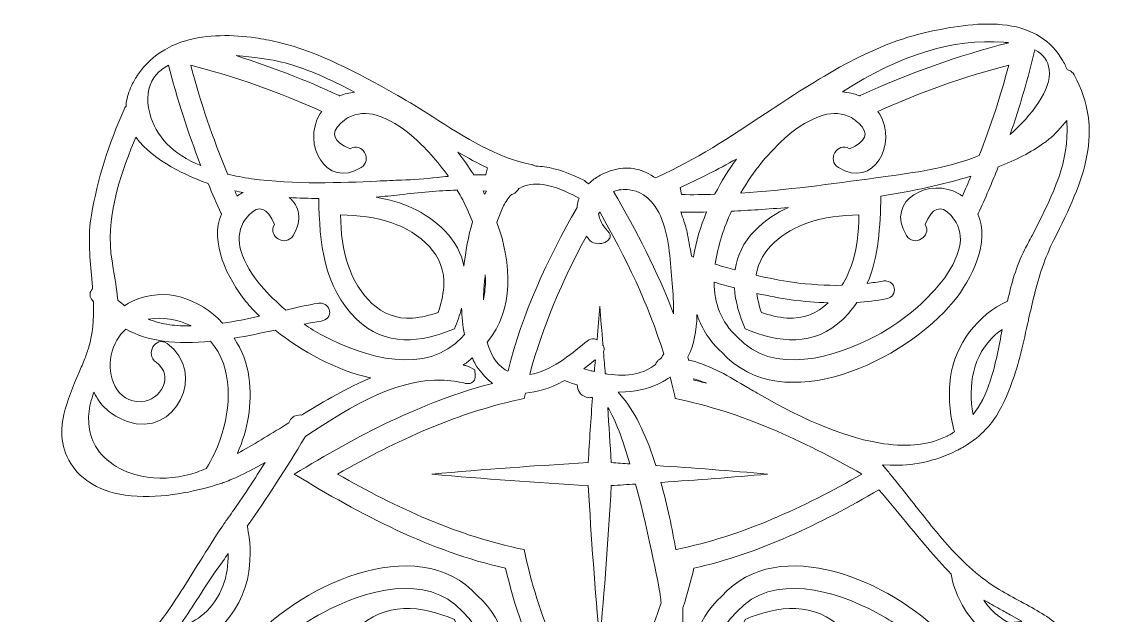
# Model space of a CAD drawing. Header units: inches. Extents: x -812 to 7891, y -3575 to 2748.
# Drawn here: x 4150.3 to 4577.2, y -259.3 to -25.2 of the extents above; entities that cross this region are included whole.
import ezdxf

# ---------------------------------------------------------------- set-up
doc = ezdxf.new("R2010")
doc.units = ezdxf.units.IN
doc.header["$MEASUREMENT"] = 0
doc.layers.add('Layer 1', color=7, linetype='Continuous')

# ---------------------------------------------------------------- blocks, each defined once
blk = doc.blocks.new('block 29')
at = {"layer": 'Layer 1', "lineweight": 0}
for points, knots in [([(4567.69, -277.26), (4567.69, -277.26), (4567.44, -277), (4567.44, -277), (4567.44, -277), (4567.33, -276.64), (4567.33, -276.64), (4566.65, -274.32), (4565.74, -272.34), (4564.72, -270.51), (4563.29, -267.93), (4561.56, -265.74), (4559.54, -263.84), (4555.4, -259.92), (4550.18, -257.05), (4544.22, -253.85), (4541.5, -252.4), (4538.66, -250.85), (4535.75, -249.13), (4531.98, -246.9), (4528.48, -244.23), (4525.14, -241.3), (4521.99, -238.54), (4519.01, -235.54), (4516.14, -232.38), (4511.2, -226.92), (4506.58, -221.05), (4502.05, -215.24), (4499.65, -212.18), (4497.17, -209.06), (4494.68, -206.01), (4493.72, -204.83), (4492.76, -203.62), (4491.79, -202.48), (4491.79, -202.48), (4489.64, -199.93), (4489.64, -199.93), (4489.64, -199.93), (4489.94, -199.94), (4489.94, -199.94), (4489.94, -199.94), (4492.74, -200.08), (4492.74, -200.08), (4492.74, -200.08), (4492.95, -200.09), (4492.95, -200.09), (4501, -200.49), (4510.45, -198.61), (4518.68, -194.49), (4519.12, -194.27), (4519.55, -194.05), (4519.98, -193.82), (4520.1, -193.77), (4520.21, -193.7), (4520.33, -193.64), (4520.57, -193.51), (4520.8, -193.38), (4521.03, -193.24), (4521.43, -193.02), (4521.83, -192.79), (4522.22, -192.55), (4524.08, -191.41), (4525.85, -190.15), (4527.5, -188.76), (4530.29, -186.39), (4532.74, -183.68), (4534.62, -180.59), (4537.64, -175.63), (4539.81, -170.48), (4541.57, -165.16), (4542.41, -162.63), (4543.16, -160.07), (4543.84, -157.46), (4544.95, -153.25), (4545.9, -148.94), (4546.87, -144.54), (4547.02, -143.88), (4547.17, -143.2), (4547.32, -142.53), (4548.02, -139.33), (4548.76, -136.12), (4549.57, -132.9), (4551.42, -125.58), (4553.72, -118.27), (4557.26, -111.29), (4569.45, -87.23), (4577.17, -68.45), (4565.28, -46.17), (4564.83, -45.36), (4564.1, -44.72), (4563.08, -44.35), (4563.08, -44.35), (4562.51, -44.15), (4562.51, -44.15), (4562.51, -44.15), (4561.91, -42.84), (4561.91, -42.84), (4561.58, -42.14), (4561.25, -41.41), (4560.82, -40.66), (4556.15, -32.67), (4548.94, -28.09), (4538.81, -26.66), (4528.87, -25.25), (4517.84, -27.14), (4508.34, -29.15), (4484.91, -34.14), (4463.87, -48.06), (4443.51, -61.5), (4429.83, -70.56), (4415.68, -79.9), (4400.87, -86.52), (4400.87, -86.52), (4400.17, -86.85), (4400.17, -86.85), (4400.17, -86.85), (4399.46, -86.38), (4399.46, -86.38), (4396.96, -84.65), (4394.23, -83.56), (4391.44, -83.16), (4388.85, -82.81), (4386.15, -83.01), (4383.41, -83.79), (4382.03, -84.17), (4380.72, -84.68), (4379.48, -85.28), (4378.02, -85.97), (4376.68, -86.8), (4375.48, -87.75), (4375.22, -87.96), (4374.93, -88.16), (4374.68, -88.38), (4374.68, -88.38), (4373.81, -89.14), (4373.81, -89.14), (4373.81, -89.14), (4372.9, -88.47), (4372.9, -88.47), (4372.9, -88.47), (4372.17, -87.92), (4372.17, -87.92), (4366.35, -84.95), (4361.21, -83.17), (4356.47, -82.5), (4355.33, -82.33), (4354.2, -82.24), (4353.04, -82.19), (4353.04, -82.19), (4352.62, -82.14), (4352.62, -82.14), (4352.62, -82.14), (4352.35, -82.01), (4352.35, -82.01), (4351.94, -81.81), (4351.62, -81.65), (4351.19, -81.57), (4338.17, -79.18), (4325.05, -70.84), (4312.39, -62.79), (4307.54, -59.71), (4302.97, -56.81), (4298.58, -54.34), (4298.58, -54.34), (4297.83, -53.94), (4297.83, -53.94), (4283, -45.67), (4267.62, -37.1), (4251.23, -33.29), (4248.27, -32.59), (4245.32, -32.03), (4242.44, -31.64), (4233.66, -30.39), (4223.53, -30.16), (4214.46, -32.93), (4211.75, -33.75), (4209.15, -34.88), (4206.7, -36.29), (4202.59, -38.66), (4198.91, -41.92), (4195.99, -46.34), (4195.83, -46.58), (4195.68, -46.82), (4195.53, -47.07), (4194.69, -48.4), (4193.92, -49.84), (4193.23, -51.38), (4192.23, -53.65), (4191.63, -55.95), (4191.46, -58.2), (4191.46, -58.2), (4191.44, -58.55), (4191.44, -58.55), (4191.44, -58.55), (4191.35, -58.69), (4191.35, -58.69), (4191.32, -58.75), (4191.28, -58.8), (4191.24, -58.85), (4191.18, -58.97), (4191.1, -59.07), (4191.02, -59.15), (4190.99, -59.18), (4190.97, -59.21), (4190.94, -59.23), (4184.31, -74.21), (4180.27, -87.25), (4177.78, -101.55), (4176.38, -109.59), (4177.09, -117.54), (4177.79, -125.22), (4177.93, -126.76), (4178.22, -130.28), (4178.25, -130.59), (4178.25, -130.6), (4178.25, -130.61), (4178.25, -130.61), (4178.25, -130.61), (4177.88, -131.07), (4177.88, -131.07), (4177.85, -131.1), (4177.84, -131.12), (4177.82, -131.15), (4176.93, -132.3), (4177, -133.62), (4178.29, -135.31), (4178.29, -135.31), (4178.55, -135.66), (4178.55, -135.66), (4178.55, -135.66), (4178.57, -136.11), (4178.57, -136.11), (4178.79, -142.81), (4178.22, -148.35), (4176.76, -153.5), (4176.54, -154.28), (4176.24, -155.02), (4175.98, -155.78), (4175.72, -156.55), (4175.51, -157.33), (4175.2, -158.09), (4174.47, -159.85), (4173.72, -161.64), (4172.97, -163.41), (4170.55, -169.1), (4168.19, -174.66), (4166.97, -180.09), (4165.26, -187.69), (4165.79, -195.04), (4171.58, -202.14), (4173.02, -203.9), (4174.81, -205.36), (4176.76, -206.67), (4180.59, -209.25), (4185.31, -211.04), (4191.07, -211.87), (4203.72, -213.66), (4217.01, -210.77), (4224.66, -208.57), (4226.87, -207.94), (4228.64, -207.36), (4229.75, -206.97), (4230.64, -206.66), (4231.56, -206.31), (4232.5, -205.92), (4235.22, -204.81), (4238.16, -203.4), (4241.41, -201.65), (4241.41, -201.65), (4246.33, -199), (4246.33, -199), (4246.33, -199), (4243.32, -203.68), (4243.32, -203.68), (4240.91, -207.46), (4238.6, -210.94), (4236.35, -214.24), (4234.79, -216.51), (4233.26, -218.71), (4231.74, -220.8), (4231.35, -221.34), (4230.95, -221.93), (4230.55, -222.51), (4230.11, -223.15), (4229.67, -223.8), (4229.22, -224.47), (4226.47, -228.52), (4223.57, -233.15), (4220.53, -238.05), (4215.12, -246.76), (4209.14, -256.37), (4202.5, -265.02), (4200.48, -267.66), (4198.39, -270.22), (4196.25, -272.62), (4193.91, -275.24), (4191.48, -277.69), (4188.98, -279.9), (4188.48, -280.35), (4187.97, -280.79), (4187.46, -281.2), (4185.53, -282.82), (4183.54, -284.29), (4181.51, -285.56), (4179.95, -286.55), (4178.37, -287.43), (4176.76, -288.19), (4175.32, -288.87), (4173.88, -289.48), (4172.4, -289.95), (4167.13, -289.87), (4162.68, -291.54), (4159.16, -294.91), (4158.32, -295.7), (4157.56, -296.59), (4156.84, -297.56), (4156.55, -297.94), (4156.28, -298.33), (4156.02, -298.73), (4152.59, -303.92), (4150.67, -311.27), (4150.54, -319.4), (4150.28, -340.68), (4163.2, -361.16), (4176.76, -374.93), (4179.35, -377.57), (4181.97, -379.99), (4184.53, -382.09), (4195.02, -390.74), (4206.55, -398.44), (4218.67, -405.09), (4241.76, -417.75), (4267.05, -426.49), (4291.75, -429.99), (4297.11, -430.76), (4302.38, -431.23), (4307.59, -431.5), (4310.67, -431.66), (4313.72, -431.74), (4316.75, -431.73), (4320.15, -431.72), (4323.52, -431.62), (4326.84, -431.39), (4329.03, -431.24), (4331.19, -431), (4333.35, -430.76), (4335.16, -430.55), (4336.96, -430.31), (4338.74, -430.03), (4340.51, -429.76), (4342.26, -429.46), (4344, -429.12), (4344.5, -429.02), (4344.99, -428.92), (4345.49, -428.82), (4346.75, -428.56), (4348.01, -428.28), (4349.26, -427.99), (4350.04, -427.81), (4350.81, -427.62), (4351.58, -427.43), (4352.25, -427.26), (4352.93, -427.08), (4353.6, -426.9), (4353.75, -426.87), (4353.9, -426.83), (4354.04, -426.78), (4354.5, -426.66), (4354.96, -426.53), (4355.41, -426.4), (4356.05, -426.22), (4356.69, -426.04), (4357.32, -425.84), (4357.69, -425.74), (4358.06, -425.62), (4358.43, -425.51), (4358.86, -425.37), (4359.31, -425.27), (4359.74, -425.13), (4361.34, -424.61), (4362.81, -423.97), (4364.17, -423.21), (4364.41, -423.07), (4364.64, -422.94), (4364.87, -422.8), (4371.33, -418.89), (4375, -412.37), (4377.32, -405.09), (4379.35, -398.71), (4380.36, -391.75), (4381.27, -385.42), (4381.27, -385.42), (4381.62, -382.9), (4381.62, -382.9), (4382.38, -377.59), (4383.47, -372.14), (4384.93, -366.23), (4384.93, -366.23), (4385.06, -366.23), (4385.06, -366.23), (4385.06, -366.23), (4387.71, -366.22), (4387.71, -366.22), (4389.95, -375.1), (4393.72, -381.95), (4398.34, -387.26), (4406.89, -397.11), (4418.38, -401.61), (4428.64, -403.51), (4429.68, -403.71), (4430.72, -403.88), (4431.74, -404.02), (4446.38, -406.1), (4463.44, -404.24), (4481.09, -398.66), (4485.52, -397.26), (4489.79, -395.52), (4493.88, -393.52), (4494.69, -393.12), (4495.49, -392.72), (4496.28, -392.31), (4497, -391.94), (4497.72, -391.56), (4498.42, -391.17), (4499.1, -390.81), (4499.76, -390.43), (4500.42, -390.04), (4500.83, -389.8), (4501.24, -389.57), (4501.64, -389.32), (4510.95, -383.77), (4519.2, -377), (4526.32, -370.03), (4528.68, -367.71), (4530.93, -365.37), (4533.04, -363.04), (4534.59, -361.33), (4536.09, -359.63), (4537.5, -357.95), (4539.53, -355.53), (4541.42, -353.16), (4543.15, -350.89), (4543.44, -350.52), (4543.74, -350.09), (4544.04, -349.69), (4555.5, -334.24), (4574.28, -301.19), (4568.7, -278.86), (4568.53, -278.31), (4568.24, -277.8), (4567.69, -277.26)], [0, 0, 0, 0, 1, 1, 1, 2, 2, 2, 3, 3, 3, 4, 4, 4, 5, 5, 5, 6, 6, 6, 7, 7, 7, 8, 8, 8, 9, 9, 9, 10, 10, 10, 11, 11, 11, 12, 12, 12, 13, 13, 13, 14, 14, 14, 15, 15, 15, 16, 16, 16, 17, 17, 17, 18, 18, 18, 19, 19, 19, 20, 20, 20, 21, 21, 21, 22, 22, 22, 23, 23, 23, 24, 24, 24, 25, 25, 25, 26, 26, 26, 27, 27, 27, 28, 28, 28, 29, 29, 29, 30, 30, 30, 31, 31, 31, 32, 32, 32, 33, 33, 33, 34, 34, 34, 35, 35, 35, 36, 36, 36, 37, 37, 37, 38, 38, 38, 39, 39, 39, 40, 40, 40, 41, 41, 41, 42, 42, 42, 43, 43, 43, 44, 44, 44, 45, 45, 45, 46, 46, 46, 47, 47, 47, 48, 48, 48, 49, 49, 49, 50, 50, 50, 51, 51, 51, 52, 52, 52, 53, 53, 53, 54, 54, 54, 55, 55, 55, 56, 56, 56, 57, 57, 57, 58, 58, 58, 59, 59, 59, 60, 60, 60, 61, 61, 61, 62, 62, 62, 63, 63, 63, 64, 64, 64, 65, 65, 65, 66, 66, 66, 67, 67, 67, 68, 68, 68, 69, 69, 69, 70, 70, 70, 71, 71, 71, 72, 72, 72, 73, 73, 73, 74, 74, 74, 75, 75, 75, 76, 76, 76, 77, 77, 77, 78, 78, 78, 79, 79, 79, 80, 80, 80, 81, 81, 81, 82, 82, 82, 83, 83, 83, 84, 84, 84, 85, 85, 85, 86, 86, 86, 87, 87, 87, 88, 88, 88, 89, 89, 89, 90, 90, 90, 91, 91, 91, 92, 92, 92, 93, 93, 93, 94, 94, 94, 95, 95, 95, 96, 96, 96, 97, 97, 97, 98, 98, 98, 99, 99, 99, 100, 100, 100, 101, 101, 101, 102, 102, 102, 103, 103, 103, 104, 104, 104, 105, 105, 105, 106, 106, 106, 107, 107, 107, 108, 108, 108, 109, 109, 109, 110, 110, 110, 111, 111, 111, 112, 112, 112, 113, 113, 113, 114, 114, 114, 115, 115, 115, 116, 116, 116, 117, 117, 117, 118, 118, 118, 119, 119, 119, 120, 120, 120, 121, 121, 121, 122, 122, 122, 123, 123, 123, 124, 124, 124, 125, 125, 125, 126, 126, 126, 127, 127, 127, 128, 128, 128, 129, 129, 129, 130, 130, 130, 131, 131, 131, 132, 132, 132, 133, 133, 133, 134, 134, 134, 135, 135, 135, 136, 136, 136, 137, 137, 137, 138, 138, 138, 139, 139, 139, 140, 140, 140, 141, 141, 141, 142, 142, 142, 143, 143, 143, 144, 144, 144, 145, 145, 145, 146, 146, 146, 147, 147, 147, 148, 148, 148, 149, 149, 149, 150, 150, 150, 150]), ([(4537.55, -33.36), (4538.25, -33.43), (4538.87, -33.5), (4539.52, -33.57), (4519.42, -38.68), (4499.85, -45.63), (4480.92, -54.39), (4480.83, -54.44), (4480.76, -54.49), (4480.68, -54.54), (4478.55, -53.56), (4476.26, -53.08), (4473.9, -52.96), (4496.74, -38.19), (4517.12, -31.94), (4537.55, -33.36)], [0, 0, 0, 0, 1, 1, 1, 2, 2, 2, 3, 3, 3, 4, 4, 4, 5, 5, 5, 5]), ([(4555.44, -44.13), (4556.43, -52.04), (4548.27, -62.42), (4540.04, -69.72), (4543.84, -58.77), (4547.08, -47.64), (4549.73, -36.34), (4553.08, -38.16), (4555.02, -40.75), (4555.44, -44.13)], [0, 0, 0, 0, 1, 1, 1, 2, 2, 2, 3, 3, 3, 3]), ([(4202.46, -47.35), (4202.55, -47.22), (4202.63, -47.09), (4202.72, -46.97), (4202.98, -46.63), (4203.25, -46.3), (4203.54, -45.98), (4204.82, -44.55), (4206.42, -43.41), (4208.2, -42.45), (4211.6, -55.8), (4215.82, -68.93), (4220.86, -81.79), (4220.88, -81.86), (4220.91, -81.94), (4220.94, -82.01), (4209.88, -77.43), (4203.1, -70.5), (4200.77, -61.27), (4199.35, -55.67), (4199.92, -51), (4202.46, -47.35)], [0, 0, 0, 0, 1, 1, 1, 2, 2, 2, 3, 3, 3, 4, 4, 4, 5, 5, 5, 6, 6, 6, 7, 7, 7, 7]), ([(4268.62, -60.64), (4268.36, -61.01), (4268.1, -61.38), (4267.85, -61.78), (4260.81, -73.19), (4270.04, -91.36), (4284.14, -82.74), (4288.85, -79.87), (4284.55, -72.44), (4279.81, -75.34), (4273.08, -72.57), (4271.85, -69.2), (4276.1, -65.22), (4277.07, -64.5), (4278.03, -63.77), (4279, -63.05), (4282.52, -61.38), (4286.3, -60.92), (4290.08, -62.14), (4295.26, -63.81), (4299.94, -66.56), (4304.04, -70.15), (4309.47, -74.88), (4314.27, -80.22), (4318.39, -86.09), (4318.42, -86.14), (4318.46, -86.18), (4318.49, -86.23), (4317.03, -86.36), (4315.57, -86.51), (4314.13, -86.66), (4309.48, -87.14), (4304.66, -87.62), (4299.99, -87.72), (4297.23, -87.8), (4293.97, -87.94), (4290.32, -88.12), (4276.59, -88.73), (4257.82, -89.55), (4240.91, -87.16), (4237.58, -86.68), (4234.48, -86.08), (4231.55, -85.39), (4231.52, -85.32), (4231.49, -85.26), (4231.47, -85.19), (4225.65, -71.24), (4220.78, -56.96), (4216.98, -42.38), (4234.65, -46.99), (4251.91, -53.08), (4268.62, -60.64)], [0, 0, 0, 0, 1, 1, 1, 2, 2, 2, 3, 3, 3, 4, 4, 4, 5, 5, 5, 6, 6, 6, 7, 7, 7, 8, 8, 8, 9, 9, 9, 10, 10, 10, 11, 11, 11, 12, 12, 12, 13, 13, 13, 14, 14, 14, 15, 15, 15, 16, 16, 16, 17, 17, 17, 17]), ([(4244.02, -39.58), (4248.96, -40.3), (4253.73, -41.27), (4256.75, -42.24), (4265.32, -44.93), (4273.53, -48.81), (4281.53, -53.05), (4279.53, -53.24), (4277.58, -53.7), (4275.76, -54.54), (4275.67, -54.49), (4275.61, -54.44), (4275.52, -54.39), (4262.25, -48.25), (4248.66, -43.01), (4234.8, -38.65), (4238.43, -38.87), (4241.66, -39.25), (4244.02, -39.58)], [0, 0, 0, 0, 1, 1, 1, 2, 2, 2, 3, 3, 3, 4, 4, 4, 5, 5, 5, 6, 6, 6, 6]), ([(4433.87, -92.69), (4438.72, -84.15), (4445, -76.61), (4452.4, -70.15), (4456.5, -66.56), (4461.18, -63.81), (4466.36, -62.14), (4470.14, -60.92), (4473.92, -61.38), (4477.44, -63.05), (4478.41, -63.77), (4479.37, -64.5), (4480.34, -65.22), (4484.59, -69.2), (4483.35, -72.57), (4476.63, -75.34), (4471.89, -72.44), (4467.58, -79.87), (4472.3, -82.74), (4486.4, -91.36), (4495.63, -73.19), (4488.59, -61.78), (4488.34, -61.38), (4488.08, -61.01), (4487.82, -60.64), (4504.53, -53.08), (4521.79, -46.99), (4539.46, -42.38), (4536.31, -54.46), (4532.42, -66.32), (4527.88, -77.96), (4527.87, -77.99), (4527.86, -78.02), (4527.85, -78.05), (4516.86, -82.52), (4505.06, -84.37), (4491.9, -86.18), (4491.9, -86.18), (4487.08, -86.84), (4487.08, -86.84), (4469.52, -89.25), (4451.53, -91.69), (4433.8, -92.81), (4433.82, -92.77), (4433.85, -92.73), (4433.87, -92.69)], [0, 0, 0, 0, 1, 1, 1, 2, 2, 2, 3, 3, 3, 4, 4, 4, 5, 5, 5, 6, 6, 6, 7, 7, 7, 8, 8, 8, 9, 9, 9, 10, 10, 10, 11, 11, 11, 12, 12, 12, 13, 13, 13, 14, 14, 14, 15, 15, 15, 15]), ([(4556.63, -70.48), (4557.84, -69.4), (4558.94, -68.28), (4559.91, -67.12), (4559.91, -67.12), (4562.37, -64.17), (4562.37, -64.17), (4562.37, -64.17), (4562.37, -64.24), (4562.37, -64.24), (4562.37, -64.24), (4562.45, -68.03), (4562.45, -68.03), (4562.69, -82.5), (4555.56, -96.22), (4548.67, -109.54), (4547.68, -111.41), (4546.72, -113.3), (4545.75, -115.18), (4542.37, -121.86), (4540.48, -128.55), (4539.01, -135.42), (4527.37, -140.57), (4518.22, -152.68), (4516.53, -165.29), (4515.51, -172.94), (4516.21, -180.13), (4518.09, -186.95), (4517.75, -187.17), (4517.41, -187.38), (4517.07, -187.59), (4516.78, -187.76), (4516.49, -187.93), (4516.19, -188.09), (4515.98, -188.21), (4515.76, -188.33), (4515.54, -188.44), (4515.43, -188.49), (4515.33, -188.54), (4515.22, -188.6), (4508.48, -192.01), (4500.15, -193.04), (4490.21, -191.63), (4476.59, -189.7), (4459.94, -183.08), (4440.77, -171.97), (4439.35, -171.16), (4437.94, -170.3), (4436.52, -169.45), (4429.35, -165.19), (4421.97, -160.82), (4414.19, -158.86), (4414.19, -158.86), (4413.29, -158.64), (4413.29, -158.64), (4413.27, -158.57), (4413.25, -158.51), (4413.24, -158.44), (4413.16, -158.14), (4413.09, -157.83), (4413, -157.54), (4412.99, -157.5), (4412.98, -157.46), (4412.97, -157.42), (4412.97, -157.42), (4413.26, -156.85), (4413.26, -156.85), (4415.29, -152.66), (4416.39, -147.33), (4416.56, -140.73), (4416.61, -140.86), (4416.65, -141), (4416.7, -141.13), (4418.57, -146.48), (4421.67, -151.39), (4426.29, -155.55), (4450.32, -182.24), (4498.77, -158.87), (4517.76, -135.51), (4524.83, -126.82), (4532.27, -112.03), (4527.31, -101.16), (4527.35, -101.08), (4527.41, -101.01), (4527.45, -100.92), (4530.26, -94.84), (4532.88, -88.69), (4535.32, -82.49), (4542.27, -79.79), (4548.39, -76.7), (4553.24, -73.18), (4553.79, -72.78), (4554.33, -72.38), (4554.84, -71.98), (4555.24, -71.66), (4555.64, -71.34), (4556.02, -71.01), (4556.23, -70.83), (4556.43, -70.66), (4556.63, -70.48)], [0, 0, 0, 0, 1, 1, 1, 2, 2, 2, 3, 3, 3, 4, 4, 4, 5, 5, 5, 6, 6, 6, 7, 7, 7, 8, 8, 8, 9, 9, 9, 10, 10, 10, 11, 11, 11, 12, 12, 12, 13, 13, 13, 14, 14, 14, 15, 15, 15, 16, 16, 16, 17, 17, 17, 18, 18, 18, 19, 19, 19, 20, 20, 20, 21, 21, 21, 22, 22, 22, 23, 23, 23, 24, 24, 24, 25, 25, 25, 26, 26, 26, 27, 27, 27, 28, 28, 28, 29, 29, 29, 30, 30, 30, 31, 31, 31, 32, 32, 32, 33, 33, 33, 33]), ([(4194.36, -72.98), (4194.36, -72.98), (4195.25, -70.81), (4195.25, -70.81), (4195.25, -70.81), (4195.28, -70.84), (4195.28, -70.84), (4195.28, -70.84), (4196.79, -72.61), (4196.79, -72.61), (4204.59, -81.69), (4218.46, -87.19), (4223.8, -89.07), (4225.46, -93.04), (4227.18, -97), (4228.99, -100.92), (4229.03, -101.01), (4229.09, -101.08), (4229.13, -101.16), (4224.16, -112.03), (4231.61, -126.82), (4238.68, -135.51), (4240.25, -137.44), (4242.02, -139.36), (4243.96, -141.26), (4243.99, -141.29), (4244.02, -141.32), (4244.05, -141.35), (4239.3, -142.42), (4234.43, -143.44), (4229.56, -144.16), (4229.53, -144.12), (4229.49, -144.09), (4229.46, -144.05), (4220.42, -134.45), (4206.94, -129.37), (4194.03, -135.45), (4192.95, -135.96), (4191.93, -136.55), (4190.93, -137.17), (4190.91, -137.19), (4190.89, -137.2), (4190.87, -137.21), (4190.09, -136.57), (4189.26, -135.99), (4188.53, -135.27), (4188.53, -135.27), (4188.14, -134.89), (4188.14, -134.89), (4188.14, -134.89), (4188.09, -134.38), (4188.09, -134.38), (4187.74, -130.48), (4187.08, -126.65), (4186.39, -122.58), (4186.39, -122.58), (4185.91, -119.58), (4185.91, -119.58), (4183.25, -103.29), (4189.05, -86.12), (4194.36, -72.98)], [0, 0, 0, 0, 1, 1, 1, 2, 2, 2, 3, 3, 3, 4, 4, 4, 5, 5, 5, 6, 6, 6, 7, 7, 7, 8, 8, 8, 9, 9, 9, 10, 10, 10, 11, 11, 11, 12, 12, 12, 13, 13, 13, 14, 14, 14, 15, 15, 15, 16, 16, 16, 17, 17, 17, 18, 18, 18, 19, 19, 19, 20, 20, 20, 20]), ([(4333.29, -85.48), (4333.29, -85.48), (4333.25, -85.64), (4333.25, -85.64), (4331.68, -85.57), (4330.1, -85.56), (4328.5, -85.59), (4328.47, -85.54), (4328.43, -85.48), (4328.4, -85.43), (4326.47, -82.34), (4324.39, -79.4), (4322.23, -76.65), (4326.07, -78.9), (4329.98, -81.04), (4333.93, -82.89), (4333.93, -82.89), (4333.29, -85.48), (4333.29, -85.48)], [0, 0, 0, 0, 1, 1, 1, 2, 2, 2, 3, 3, 3, 4, 4, 4, 5, 5, 5, 6, 6, 6, 6]), ([(4410.05, -90.59), (4417.43, -87.22), (4424.7, -83.53), (4432.12, -79.4), (4429.02, -83.65), (4426.14, -88.3), (4423.63, -93.18), (4423.61, -93.22), (4423.59, -93.26), (4423.57, -93.3), (4419.17, -93.43), (4414.79, -93.5), (4410.45, -93.42), (4410.45, -93.42), (4409.88, -90.67), (4409.88, -90.67), (4409.94, -90.64), (4409.99, -90.62), (4410.05, -90.59)], [0, 0, 0, 0, 1, 1, 1, 2, 2, 2, 3, 3, 3, 4, 4, 4, 5, 5, 5, 6, 6, 6, 6]), ([(4337.93, -103.7), (4338.57, -101.89), (4339.25, -100.1), (4340.02, -98.43), (4340.81, -96.75), (4341.72, -95.32), (4342.8, -94.05), (4342.95, -93.87), (4343.1, -93.7), (4343.25, -93.53), (4343.25, -93.53), (4343.35, -93.42), (4343.35, -93.42), (4343.35, -93.42), (4343.67, -93.32), (4343.67, -93.32), (4344.4, -93.03), (4345.05, -92.62), (4345.54, -92.1), (4345.59, -92.05), (4345.64, -92), (4345.69, -91.95), (4345.85, -91.77), (4345.99, -91.58), (4346.11, -91.38), (4346.11, -91.38), (4346.32, -91.04), (4346.32, -91.04), (4346.32, -91.04), (4346.4, -90.99), (4346.4, -90.99), (4346.4, -90.99), (4346.67, -90.84), (4346.67, -90.84), (4349.26, -89.45), (4352.36, -89.01), (4355.87, -89.5), (4360.56, -90.16), (4365.34, -92.37), (4368.99, -94.24), (4368.99, -94.24), (4370.05, -94.78), (4370.05, -94.78), (4370.05, -94.78), (4369.73, -95.94), (4369.73, -95.94), (4369.48, -96.77), (4369.34, -97.61), (4369.25, -98.45), (4357.64, -118.95), (4347.63, -140.27), (4342.05, -162.91), (4342.04, -162.95), (4342.03, -162.98), (4342.02, -163.02), (4341.64, -162.83), (4341.24, -162.68), (4340.88, -162.45), (4337.23, -160.15), (4335.1, -156.12), (4333.88, -151.6), (4333.92, -151.55), (4333.97, -151.49), (4334, -151.44), (4344.3, -138.72), (4343.7, -121.04), (4337.69, -104.36), (4337.77, -104.14), (4337.85, -103.92), (4337.93, -103.7)], [0, 0, 0, 0, 1, 1, 1, 2, 2, 2, 3, 3, 3, 4, 4, 4, 5, 5, 5, 6, 6, 6, 7, 7, 7, 8, 8, 8, 9, 9, 9, 10, 10, 10, 11, 11, 11, 12, 12, 12, 13, 13, 13, 14, 14, 14, 15, 15, 15, 16, 16, 16, 17, 17, 17, 18, 18, 18, 19, 19, 19, 20, 20, 20, 21, 21, 21, 22, 22, 22, 23, 23, 23, 23]), ([(4499.1, -109.55), (4501.98, -114.26), (4509.4, -109.95), (4506.51, -105.22), (4509.27, -98.49), (4512.64, -97.25), (4516.62, -101.51), (4517.34, -102.47), (4518.07, -103.44), (4518.79, -104.4), (4520.47, -107.92), (4520.92, -111.7), (4519.7, -115.48), (4518.03, -120.66), (4515.28, -125.34), (4511.69, -129.44), (4504.8, -137.33), (4496.72, -144.02), (4487.46, -148.98), (4471.06, -157.76), (4446.26, -165.03), (4432.39, -149.45), (4425.93, -143.71), (4423.44, -136.08), (4423.31, -127.95), (4426.06, -128.77), (4428.71, -129.52), (4431.29, -130.2), (4431.69, -135.59), (4433.27, -141.06), (4435.51, -146.33), (4448.61, -151.89), (4462.9, -153.53), (4474.14, -142.51), (4476.27, -140.43), (4478.06, -138.21), (4479.61, -135.91), (4483.5, -135.64), (4487.33, -135.23), (4491.03, -134.53), (4492.01, -134.33), (4492.79, -133.96), (4493.36, -133.43), (4494.07, -132.79), (4494.44, -131.92), (4494.42, -130.91), (4494.39, -129.45), (4493.44, -127.75), (4491.42, -127.49), (4490.96, -127.42), (4490.42, -127.46), (4489.87, -127.53), (4487.85, -127.92), (4485.78, -128.17), (4483.7, -128.43), (4483.71, -128.41), (4483.72, -128.39), (4483.72, -128.37), (4488.19, -117.86), (4488.84, -105.95), (4489.03, -94.07), (4501.34, -92.08), (4513.59, -89.5), (4524.55, -86.18), (4523.44, -88.8), (4522.37, -91.43), (4521.2, -94.02), (4520.83, -93.76), (4520.46, -93.5), (4520.06, -93.26), (4508.65, -86.21), (4490.49, -95.45), (4499.1, -109.55)], [0, 0, 0, 0, 1, 1, 1, 2, 2, 2, 3, 3, 3, 4, 4, 4, 5, 5, 5, 6, 6, 6, 7, 7, 7, 8, 8, 8, 9, 9, 9, 10, 10, 10, 11, 11, 11, 12, 12, 12, 13, 13, 13, 14, 14, 14, 15, 15, 15, 16, 16, 16, 17, 17, 17, 18, 18, 18, 19, 19, 19, 20, 20, 20, 21, 21, 21, 22, 22, 22, 23, 23, 23, 24, 24, 24, 24]), ([(4237.64, -92.61), (4237.22, -92.82), (4236.79, -93), (4236.38, -93.26), (4235.98, -93.5), (4235.61, -93.76), (4235.24, -94.02), (4234.93, -93.34), (4234.66, -92.64), (4234.35, -91.95), (4235.43, -92.18), (4236.52, -92.41), (4237.64, -92.61)], [0, 0, 0, 0, 1, 1, 1, 2, 2, 2, 3, 3, 3, 4, 4, 4, 4]), ([(4290.09, -94.43), (4293.13, -94.15), (4296.24, -93.82), (4299.45, -93.48), (4306.97, -92.65), (4314.64, -91.83), (4321.96, -91.68), (4322.49, -92.59), (4323.08, -93.45), (4323.58, -94.38), (4325.18, -97.37), (4326.72, -100.65), (4328.1, -104.08), (4326.33, -109.75), (4325.3, -115.87), (4324.67, -121.68), (4323.67, -116.74), (4321.32, -111.99), (4317.11, -107.7), (4309.4, -99.84), (4300.07, -96.18), (4290.09, -94.43)], [0, 0, 0, 0, 1, 1, 1, 2, 2, 2, 3, 3, 3, 4, 4, 4, 5, 5, 5, 6, 6, 6, 7, 7, 7, 7]), ([(4332.87, -93.3), (4332.64, -92.86), (4332.43, -92.42), (4332.2, -91.99), (4332.2, -91.99), (4333.57, -92.12), (4333.57, -92.12), (4333.57, -92.12), (4332.87, -93.3), (4332.87, -93.3)], [0, 0, 0, 0, 1, 1, 1, 2, 2, 2, 3, 3, 3, 3]), ([(4390.01, -91.53), (4392.84, -91.92), (4398.03, -93.62), (4401.49, -100.43), (4405.2, -107.75), (4405.92, -117.12), (4406.54, -125.36), (4406.54, -125.36), (4406.79, -128.53), (4406.79, -128.53), (4407.1, -132.25), (4407.42, -136.34), (4407.34, -140.43), (4401.02, -123.77), (4392.73, -107.77), (4383.64, -92.24), (4385.56, -91.5), (4387.76, -91.2), (4390.01, -91.53)], [0, 0, 0, 0, 1, 1, 1, 2, 2, 2, 3, 3, 3, 4, 4, 4, 5, 5, 5, 6, 6, 6, 6]), ([(4324.05, -149.45), (4310.18, -165.03), (4285.38, -157.76), (4268.98, -148.98), (4266.43, -147.62), (4264, -146.1), (4261.63, -144.49), (4263.9, -144.04), (4266.15, -143.61), (4268.33, -143.26), (4269.49, -143.07), (4270.39, -142.61), (4270.96, -141.95), (4271, -141.91), (4271.04, -141.87), (4271.07, -141.83), (4271.5, -141.3), (4271.73, -140.63), (4271.73, -139.87), (4271.7, -138.31), (4270.63, -136.58), (4268.57, -136.28), (4268.12, -136.22), (4267.63, -136.22), (4267.1, -136.3), (4263.15, -136.93), (4258.87, -137.9), (4254.43, -138.94), (4254.39, -138.91), (4254.35, -138.87), (4254.31, -138.84), (4250.91, -135.95), (4247.7, -132.83), (4244.74, -129.44), (4241.16, -125.34), (4238.41, -120.66), (4236.73, -115.48), (4235.51, -111.7), (4235.97, -107.92), (4237.65, -104.4), (4238.37, -103.44), (4239.1, -102.47), (4239.82, -101.51), (4243.8, -97.25), (4247.17, -98.49), (4249.93, -105.22), (4247.04, -109.95), (4254.46, -114.26), (4257.34, -109.55), (4261.2, -103.23), (4259.67, -97.91), (4255.79, -94.57), (4259.67, -94.78), (4263.56, -94.93), (4267.43, -95), (4267.73, -112.33), (4269.2, -129.68), (4282.3, -142.51), (4293.54, -153.53), (4307.83, -151.89), (4320.93, -146.33), (4322.06, -143.66), (4323.02, -140.94), (4323.75, -138.2), (4323.83, -141.46), (4324.15, -145.02), (4324.88, -148.6), (4324.6, -148.88), (4324.36, -149.18), (4324.05, -149.45)], [0, 0, 0, 0, 1, 1, 1, 2, 2, 2, 3, 3, 3, 4, 4, 4, 5, 5, 5, 6, 6, 6, 7, 7, 7, 8, 8, 8, 9, 9, 9, 10, 10, 10, 11, 11, 11, 12, 12, 12, 13, 13, 13, 14, 14, 14, 15, 15, 15, 16, 16, 16, 17, 17, 17, 18, 18, 18, 19, 19, 19, 20, 20, 20, 21, 21, 21, 22, 22, 22, 23, 23, 23, 23]), ([(4296.23, -104.51), (4307.12, -108.39), (4317.73, -116.99), (4316.68, -129.83), (4316.39, -133.32), (4315.61, -136.67), (4314.49, -139.89), (4311.26, -141.01), (4307.92, -141.8), (4304.43, -142.08), (4291.59, -143.14), (4282.98, -132.52), (4279.1, -121.64), (4276.82, -115.24), (4276.17, -108.34), (4276.01, -101.41), (4282.93, -101.58), (4289.83, -102.23), (4296.23, -104.51)], [0, 0, 0, 0, 1, 1, 1, 2, 2, 2, 3, 3, 3, 4, 4, 4, 5, 5, 5, 6, 6, 6, 6]), ([(4377.91, -100.82), (4378.01, -100.64), (4378.11, -100.45), (4378.22, -100.26), (4388.42, -118.17), (4397.43, -136.66), (4403.44, -156.18), (4403.1, -156.75), (4402.8, -157.35), (4402.39, -157.89), (4402.39, -157.89), (4402.25, -158.08), (4402.25, -158.08), (4402.25, -158.08), (4402.18, -158.17), (4402.18, -158.17), (4402.18, -158.17), (4401.85, -158.34), (4401.85, -158.34), (4401.65, -158.44), (4401.46, -158.55), (4401.3, -158.69), (4400.96, -158.97), (4400.7, -159.33), (4400.52, -159.79), (4400.52, -159.79), (4400.39, -160.12), (4400.39, -160.12), (4400.39, -160.12), (4400.29, -160.21), (4400.29, -160.21), (4400.29, -160.21), (4400.14, -160.35), (4400.14, -160.35), (4395.93, -164.03), (4389.41, -165.35), (4381.24, -164.2), (4380.97, -164.16), (4380.68, -164.1), (4380.4, -164.05), (4380.4, -164), (4380.39, -163.95), (4380.39, -163.9), (4380.18, -161.13), (4379.93, -158.37), (4379.71, -155.6), (4379.71, -155.55), (4379.7, -155.5), (4379.7, -155.45), (4379.97, -154.84), (4380.04, -154.19), (4379.86, -153.51), (4379.78, -153.23), (4379.62, -152.98), (4379.47, -152.72), (4379.46, -152.55), (4379.44, -152.38), (4379.43, -152.21), (4379.03, -147.29), (4378.66, -142.37), (4378.22, -137.46), (4377.83, -141.78), (4377.51, -146.11), (4377.15, -150.44), (4377.14, -150.52), (4377.14, -150.59), (4377.13, -150.67), (4376.79, -150.53), (4376.43, -150.4), (4376.07, -150.35), (4375.04, -150.2), (4374.08, -150.46), (4373.28, -151.16), (4373.28, -151.16), (4372.37, -151.88), (4372.37, -151.88), (4366.74, -156.54), (4358.68, -163.18), (4350.64, -164.36), (4350.65, -164.32), (4350.66, -164.29), (4350.67, -164.25), (4355.62, -145.23), (4363.59, -127.23), (4372.94, -109.82), (4373.37, -110.38), (4373.84, -110.93), (4374.35, -111.46), (4375.2, -112.32), (4376.23, -112.64), (4376.95, -112.73), (4378.74, -113), (4380.74, -112.32), (4381.73, -111.2), (4381.89, -111.01), (4382.03, -110.82), (4382.13, -110.61), (4382.58, -109.72), (4382.32, -108.76), (4381.32, -107.72), (4379.24, -105.56), (4378.07, -103.26), (4377.79, -101.03), (4377.83, -100.96), (4377.87, -100.89), (4377.91, -100.82)], [0, 0, 0, 0, 1, 1, 1, 2, 2, 2, 3, 3, 3, 4, 4, 4, 5, 5, 5, 6, 6, 6, 7, 7, 7, 8, 8, 8, 9, 9, 9, 10, 10, 10, 11, 11, 11, 12, 12, 12, 13, 13, 13, 14, 14, 14, 15, 15, 15, 16, 16, 16, 17, 17, 17, 18, 18, 18, 19, 19, 19, 20, 20, 20, 21, 21, 21, 22, 22, 22, 23, 23, 23, 24, 24, 24, 25, 25, 25, 26, 26, 26, 27, 27, 27, 28, 28, 28, 29, 29, 29, 30, 30, 30, 31, 31, 31, 32, 32, 32, 33, 33, 33, 34, 34, 34, 35, 35, 35, 35]), ([(4410.4, -100.29), (4410.4, -100.29), (4412.27, -100.33), (4412.27, -100.33), (4414.18, -100.37), (4416.94, -100.36), (4420.34, -100.28), (4417.94, -106.07), (4416.13, -112.03), (4415.18, -117.92), (4415.17, -117.98), (4415.16, -118.05), (4415.15, -118.11), (4415.15, -118.11), (4414.47, -117.87), (4414.47, -117.87), (4414.47, -117.87), (4414.3, -117.02), (4414.3, -117.02), (4413.74, -113.86), (4413.15, -110.89), (4412.66, -108.34), (4412.26, -106.4), (4411.65, -104.37), (4410.9, -102.28), (4410.9, -102.28), (4410.18, -100.28), (4410.18, -100.28), (4410.18, -100.28), (4410.4, -100.29), (4410.4, -100.29)], [0, 0, 0, 0, 1, 1, 1, 2, 2, 2, 3, 3, 3, 4, 4, 4, 5, 5, 5, 6, 6, 6, 7, 7, 7, 8, 8, 8, 9, 9, 9, 10, 10, 10, 10]), ([(4439.33, -107.7), (4434.77, -112.36), (4432.4, -117.54), (4431.56, -122.94), (4431.55, -123), (4431.54, -123.06), (4431.53, -123.12), (4429.04, -122.44), (4426.44, -121.67), (4423.76, -120.85), (4423.77, -120.79), (4423.78, -120.73), (4423.79, -120.67), (4424.78, -113.54), (4427.19, -106.36), (4430.12, -99.95), (4436.64, -99.66), (4444.32, -99.18), (4452.67, -98.47), (4447.87, -100.62), (4443.38, -103.57), (4439.33, -107.7)], [0, 0, 0, 0, 1, 1, 1, 2, 2, 2, 3, 3, 3, 4, 4, 4, 5, 5, 5, 6, 6, 6, 7, 7, 7, 7]), ([(4477.34, -121.64), (4476.44, -124.17), (4475.26, -126.69), (4473.85, -129.05), (4473.83, -129.09), (4473.8, -129.13), (4473.78, -129.17), (4467.54, -129.3), (4461.04, -128.91), (4454.16, -127.94), (4449.56, -127.28), (4444.86, -126.38), (4439.89, -125.23), (4439.9, -125.17), (4439.91, -125.12), (4439.92, -125.06), (4441.46, -114.84), (4450.73, -107.88), (4460.21, -104.51), (4466.61, -102.23), (4473.5, -101.58), (4480.43, -101.41), (4480.27, -108.34), (4479.62, -115.24), (4477.34, -121.64)], [0, 0, 0, 0, 1, 1, 1, 2, 2, 2, 3, 3, 3, 4, 4, 4, 5, 5, 5, 6, 6, 6, 7, 7, 7, 8, 8, 8, 8]), ([(4332.51, -134.12), (4332.47, -134.37), (4332.42, -134.61), (4332.37, -134.86), (4332.41, -133.43), (4332.46, -132.13), (4332.52, -131.05), (4332.61, -129.02), (4332.85, -127.01), (4333.07, -125), (4333.08, -125.1), (4333.08, -125.19), (4333.08, -125.29), (4333.23, -128.31), (4333.06, -131.27), (4332.51, -134.12)], [0, 0, 0, 0, 1, 1, 1, 2, 2, 2, 3, 3, 3, 4, 4, 4, 5, 5, 5, 5]), ([(4468.28, -136.09), (4464, -140.11), (4458.56, -142.62), (4452.01, -142.08), (4448.52, -141.8), (4445.18, -141.01), (4441.95, -139.89), (4441.11, -137.46), (4440.54, -134.95), (4440.15, -132.37), (4444.85, -133.42), (4449.34, -134.25), (4453.69, -134.87), (4458.76, -135.59), (4463.58, -135.94), (4468.28, -136.09)], [0, 0, 0, 0, 1, 1, 1, 2, 2, 2, 3, 3, 3, 4, 4, 4, 5, 5, 5, 5]), ([(4200.37, -142.5), (4205.79, -141.55), (4211.78, -142.54), (4216.86, -145.09), (4216.93, -145.12), (4217, -145.15), (4217.07, -145.19), (4214.2, -145.22), (4211.38, -145.11), (4208.65, -144.72), (4205.6, -144.28), (4202.84, -143.49), (4200.22, -142.52), (4200.27, -142.51), (4200.32, -142.5), (4200.37, -142.5)], [0, 0, 0, 0, 1, 1, 1, 2, 2, 2, 3, 3, 3, 4, 4, 4, 5, 5, 5, 5]), ([(4223.08, -201.42), (4221.86, -201.92), (4220.64, -202.4), (4219.43, -202.82), (4213.11, -205.04), (4206.33, -205.71), (4199.87, -204.8), (4190.65, -203.47), (4183.18, -199.03), (4179.44, -192.59), (4177.85, -189.89), (4176.99, -186.88), (4176.76, -183.67), (4176.67, -182.43), (4176.64, -181.17), (4176.76, -179.87), (4176.99, -177.14), (4177.68, -174.29), (4178.8, -171.35), (4178.81, -171.37), (4178.82, -171.39), (4178.83, -171.41), (4181.09, -176.28), (4185.3, -180.42), (4191.93, -182.82), (4210.98, -189.69), (4223.62, -163.27), (4207.61, -152.13), (4203.06, -148.96), (4198.78, -156.4), (4203.28, -159.54), (4210.72, -164.72), (4205.22, -174.64), (4197.51, -175.07), (4187.51, -175.62), (4183.98, -164.66), (4185.59, -156.74), (4186.51, -152.23), (4188.61, -148.87), (4191.4, -146.51), (4195.74, -148.84), (4200.55, -150.41), (4206.09, -151.2), (4212.09, -152.05), (4218.37, -151.91), (4224.76, -151.27), (4233.88, -161.82), (4232.86, -177.32), (4228.57, -189.92), (4227.21, -193.91), (4225.33, -197.69), (4223.14, -201.32), (4223.12, -201.35), (4223.1, -201.39), (4223.08, -201.42)], [0, 0, 0, 0, 1, 1, 1, 2, 2, 2, 3, 3, 3, 4, 4, 4, 5, 5, 5, 6, 6, 6, 7, 7, 7, 8, 8, 8, 9, 9, 9, 10, 10, 10, 11, 11, 11, 12, 12, 12, 13, 13, 13, 14, 14, 14, 15, 15, 15, 16, 16, 16, 17, 17, 17, 18, 18, 18, 18]), ([(4256.33, -182.14), (4256.33, -182.14), (4255.64, -183.34), (4255.64, -183.34), (4255.64, -183.34), (4255.58, -183.44), (4255.58, -183.44), (4255.58, -183.44), (4254.32, -184.2), (4254.32, -184.2), (4247.82, -188.23), (4241.52, -192.12), (4235.35, -195.49), (4235.36, -195.46), (4235.37, -195.44), (4235.38, -195.41), (4239.38, -186.15), (4241.37, -176.18), (4239.9, -165.29), (4239.19, -159.94), (4237.11, -154.7), (4234.09, -150.02), (4239.48, -149.12), (4244.89, -147.99), (4250.25, -146.84), (4260.71, -155.29), (4274.19, -162.51), (4287.68, -165.69), (4287.73, -165.71), (4287.79, -165.72), (4287.84, -165.73), (4278.73, -169.57), (4269.76, -174.77), (4261.03, -180.1), (4261.03, -180.1), (4260.66, -180.32), (4260.66, -180.32), (4260.66, -180.32), (4260.24, -180.29), (4260.24, -180.29), (4259.38, -180.27), (4257.95, -180.42), (4256.93, -181.38), (4256.89, -181.42), (4256.85, -181.46), (4256.81, -181.5), (4256.63, -181.68), (4256.47, -181.9), (4256.33, -182.14)], [0, 0, 0, 0, 1, 1, 1, 2, 2, 2, 3, 3, 3, 4, 4, 4, 5, 5, 5, 6, 6, 6, 7, 7, 7, 8, 8, 8, 9, 9, 9, 10, 10, 10, 11, 11, 11, 12, 12, 12, 13, 13, 13, 14, 14, 14, 15, 15, 15, 16, 16, 16, 16]), ([(4534.29, -148.59), (4535.09, -147.88), (4535.96, -147.25), (4536.86, -146.65), (4535.66, -153.29), (4534.4, -160.11), (4532.18, -166.96), (4530.48, -172.17), (4528.21, -176.56), (4525.4, -180.16), (4523.5, -168.76), (4525.08, -156.68), (4534.29, -148.59)], [0, 0, 0, 0, 1, 1, 1, 2, 2, 2, 3, 3, 3, 4, 4, 4, 4]), ([(4188.46, -290.56), (4188.46, -290.56), (4191.33, -288.27), (4191.33, -288.27), (4192.06, -287.68), (4192.79, -287.08), (4193.5, -286.44), (4193.83, -286.15), (4194.16, -285.85), (4194.49, -285.56), (4195.21, -284.9), (4195.92, -284.23), (4196.62, -283.53), (4199.45, -280.72), (4202.14, -277.61), (4204.7, -274.36), (4204.7, -274.36), (4204.76, -274.36), (4204.76, -274.36), (4221.93, -274.92), (4237.63, -258.9), (4239.9, -241.96), (4240.74, -235.75), (4240.4, -229.86), (4239.27, -224.21), (4239.27, -224.2), (4239.26, -224.18), (4239.26, -224.17), (4246.82, -213.21), (4254.64, -201.4), (4261.92, -189.14), (4261.92, -189.14), (4262.08, -188.84), (4262.08, -188.84), (4262.08, -188.84), (4262.15, -188.79), (4262.15, -188.79), (4262.15, -188.79), (4262.37, -188.65), (4262.37, -188.65), (4280, -177.11), (4299.95, -164.01), (4320.84, -167.01), (4322.23, -167.2), (4323.59, -167.45), (4324.99, -167.79), (4325.19, -167.84), (4325.4, -167.88), (4325.6, -167.91), (4326.69, -168.05), (4327.61, -167.85), (4328.23, -167.28), (4328.23, -167.28), (4328.44, -167.07), (4328.44, -167.07), (4328.45, -167.05), (4328.46, -167.04), (4328.47, -167.03), (4328.95, -166.44), (4329.2, -165.63), (4329.13, -164.74), (4329.13, -164.74), (4329.01, -162.56), (4329.01, -162.56), (4329.01, -162.56), (4326.48, -161.23), (4326.48, -161.23), (4326.18, -161.07), (4325.95, -160.93), (4325.67, -160.87), (4325.26, -160.77), (4324.85, -160.72), (4324.43, -160.63), (4324.51, -160.58), (4324.58, -160.52), (4324.66, -160.46), (4325.79, -159.65), (4326.89, -158.77), (4327.94, -157.79), (4328.2, -158.33), (4328.42, -158.87), (4328.71, -159.39), (4328.71, -159.39), (4329.69, -161.34), (4329.69, -161.34), (4329.69, -161.34), (4331.68, -163.73), (4331.68, -163.73), (4333.12, -165.44), (4334.5, -166.77), (4335.95, -167.85), (4308.22, -174.97), (4282.44, -188.62), (4257.76, -203.62), (4283.97, -219.56), (4311.4, -234.07), (4341.11, -240.73), (4347.77, -270.44), (4362.28, -297.87), (4378.22, -324.09), (4386.21, -310.94), (4393.84, -297.49), (4400.3, -283.59), (4397.63, -297.03), (4393.14, -310.44), (4388.96, -322.93), (4387.94, -325.98), (4386.93, -328.95), (4386, -331.81), (4384.16, -337.43), (4382.48, -343.24), (4380.87, -349.15), (4379.99, -349.62), (4379.09, -350.07), (4378.22, -350.58), (4366.71, -343.95), (4354.07, -340.04), (4339.88, -341.94), (4338.1, -342.18), (4336.33, -342.62), (4334.58, -343.14), (4334.51, -343.16), (4334.45, -343.18), (4334.38, -343.2), (4330.79, -339.82), (4327.74, -337.19), (4325.75, -335.59), (4324.22, -334.37), (4322.59, -333.28), (4320.99, -332.16), (4321.05, -332.09), (4321.1, -332.02), (4321.16, -331.95), (4339.68, -309.23), (4352.54, -271.87), (4330.15, -251.69), (4306.12, -225.01), (4257.67, -248.38), (4238.68, -271.74), (4233.39, -278.23), (4227.91, -288.13), (4227.55, -297.25), (4227.54, -297.31), (4227.54, -297.37), (4227.54, -297.43), (4219.25, -295.1), (4210.89, -293.02), (4202.58, -291.83), (4199, -291.32), (4195.48, -290.98), (4192.15, -290.84), (4192.15, -290.84), (4188.32, -290.67), (4188.32, -290.67), (4188.32, -290.67), (4188.46, -290.56), (4188.46, -290.56)], [0, 0, 0, 0, 1, 1, 1, 2, 2, 2, 3, 3, 3, 4, 4, 4, 5, 5, 5, 6, 6, 6, 7, 7, 7, 8, 8, 8, 9, 9, 9, 10, 10, 10, 11, 11, 11, 12, 12, 12, 13, 13, 13, 14, 14, 14, 15, 15, 15, 16, 16, 16, 17, 17, 17, 18, 18, 18, 19, 19, 19, 20, 20, 20, 21, 21, 21, 22, 22, 22, 23, 23, 23, 24, 24, 24, 25, 25, 25, 26, 26, 26, 27, 27, 27, 28, 28, 28, 29, 29, 29, 30, 30, 30, 31, 31, 31, 32, 32, 32, 33, 33, 33, 34, 34, 34, 35, 35, 35, 36, 36, 36, 37, 37, 37, 38, 38, 38, 39, 39, 39, 40, 40, 40, 41, 41, 41, 42, 42, 42, 43, 43, 43, 44, 44, 44, 45, 45, 45, 46, 46, 46, 47, 47, 47, 48, 48, 48, 49, 49, 49, 50, 50, 50, 51, 51, 51, 52, 52, 52, 52]), ([(4372.08, -161.93), (4372.08, -161.93), (4374.29, -160.28), (4374.29, -160.28), (4374.68, -159.99), (4375.04, -159.7), (4375.4, -159.41), (4375.58, -159.26), (4375.76, -159.12), (4375.94, -158.98), (4376.12, -158.83), (4376.3, -158.69), (4376.49, -158.54), (4376.49, -158.54), (4376.49, -158.55), (4376.49, -158.55), (4376.37, -160.03), (4376.24, -161.52), (4376.12, -163.01), (4376.12, -163.06), (4376.11, -163.12), (4376.11, -163.17), (4375.65, -163.05), (4375.21, -162.97), (4374.75, -162.84), (4374.75, -162.84), (4371.91, -162.06), (4371.91, -162.06), (4371.91, -162.06), (4372.08, -161.93), (4372.08, -161.93)], [0, 0, 0, 0, 1, 1, 1, 2, 2, 2, 3, 3, 3, 4, 4, 4, 5, 5, 5, 6, 6, 6, 7, 7, 7, 8, 8, 8, 9, 9, 9, 10, 10, 10, 10]), ([(4385.75, -171.27), (4385.75, -171.27), (4388.39, -171.14), (4388.39, -171.14), (4393.86, -170.87), (4398.66, -169.61), (4402.73, -167.38), (4403.03, -167.22), (4403.33, -167.05), (4403.63, -166.88), (4403.85, -166.75), (4404.06, -166.62), (4404.28, -166.48), (4404.56, -166.31), (4404.84, -166.13), (4405.12, -165.94), (4405.42, -165.73), (4405.72, -165.52), (4406.01, -165.3), (4406.01, -165.3), (4406.01, -165.31), (4406.01, -165.31), (4406.73, -168.14), (4407.41, -170.98), (4407.99, -173.86), (4434.15, -179.11), (4458.35, -190.39), (4481.58, -203.62), (4458.46, -216.8), (4434.38, -228.02), (4408.36, -233.31), (4408.3, -233.33), (4408.25, -233.34), (4408.19, -233.35), (4406.82, -225.34), (4404.91, -216.01), (4402.36, -206.88), (4402.42, -206.88), (4402.49, -206.87), (4402.55, -206.87), (4416.51, -205.93), (4430.45, -204.89), (4444.39, -203.62), (4429.8, -202.3), (4415.19, -201.22), (4400.58, -200.25), (4400.51, -200.25), (4400.44, -200.24), (4400.37, -200.24), (4396.98, -189.65), (4392.69, -179.88), (4387.36, -173.5), (4387.36, -173.5), (4385.49, -171.28), (4385.49, -171.28), (4385.49, -171.28), (4385.75, -171.27), (4385.75, -171.27)], [0, 0, 0, 0, 1, 1, 1, 2, 2, 2, 3, 3, 3, 4, 4, 4, 5, 5, 5, 6, 6, 6, 7, 7, 7, 8, 8, 8, 9, 9, 9, 10, 10, 10, 11, 11, 11, 12, 12, 12, 13, 13, 13, 14, 14, 14, 15, 15, 15, 16, 16, 16, 17, 17, 17, 18, 18, 18, 19, 19, 19, 19]), ([(4420.37, -167.82), (4418.68, -167.39), (4417.02, -166.9), (4415.32, -166.52), (4415.28, -166.34), (4415.23, -166.17), (4415.19, -166), (4416.92, -166.48), (4418.64, -167.11), (4420.37, -167.82)], [0, 0, 0, 0, 1, 1, 1, 2, 2, 2, 3, 3, 3, 3]), ([(4348.45, -173.86), (4348.6, -173.11), (4348.8, -172.38), (4348.96, -171.64), (4353.46, -171.4), (4358.43, -169.88), (4363.79, -167.03), (4363.79, -167.03), (4364.39, -166.74), (4364.39, -166.74), (4364.39, -166.74), (4365, -166.97), (4365, -166.97), (4365.94, -167.33), (4366.89, -167.64), (4367.88, -167.99), (4367.88, -167.99), (4369.3, -168.46), (4369.3, -168.46), (4369.3, -168.46), (4369.39, -169.39), (4369.39, -169.39), (4369.52, -171.04), (4371.3, -173.11), (4373.65, -173.45), (4374.23, -173.51), (4374.8, -173.49), (4375.36, -173.35), (4374.75, -181.92), (4374.17, -190.5), (4373.68, -199.09), (4353.11, -200.26), (4332.57, -201.75), (4312.05, -203.62), (4332.57, -205.49), (4353.11, -206.98), (4373.68, -208.16), (4374.86, -228.73), (4376.35, -249.28), (4378.22, -269.79), (4380.09, -249.28), (4381.58, -228.73), (4382.75, -208.16), (4385.96, -207.98), (4389.16, -207.73), (4392.37, -207.53), (4397.94, -228.33), (4402.05, -250.95), (4402.1, -251.36), (4402.23, -252.35), (4402.31, -253.36), (4402.4, -254.36), (4396.41, -272.66), (4387.85, -290.09), (4378.22, -306.98), (4364.98, -283.76), (4353.71, -259.56), (4348.45, -233.39), (4322.29, -228.14), (4298.08, -216.86), (4274.86, -203.62), (4298.08, -190.39), (4322.29, -179.11), (4348.45, -173.86)], [0, 0, 0, 0, 1, 1, 1, 2, 2, 2, 3, 3, 3, 4, 4, 4, 5, 5, 5, 6, 6, 6, 7, 7, 7, 8, 8, 8, 9, 9, 9, 10, 10, 10, 11, 11, 11, 12, 12, 12, 13, 13, 13, 14, 14, 14, 15, 15, 15, 16, 16, 16, 17, 17, 17, 18, 18, 18, 19, 19, 19, 20, 20, 20, 21, 21, 21, 21]), ([(4390.13, -199.57), (4387.67, -199.42), (4385.21, -199.23), (4382.75, -199.09), (4382.34, -191.82), (4381.83, -184.55), (4381.34, -177.29), (4384.34, -181.97), (4387.35, -190.22), (4390.13, -199.57)], [0, 0, 0, 0, 1, 1, 1, 2, 2, 2, 3, 3, 3, 3]), ([(4527.71, -263.9), (4523.19, -264.85), (4518.66, -266.12), (4514.14, -267.67), (4514.12, -267.65), (4514.1, -267.62), (4514.07, -267.6), (4493.11, -245.78), (4448.9, -226.59), (4426.29, -251.69), (4404.63, -271.2), (4415.94, -306.77), (4433.46, -329.65), (4430.13, -334.33), (4427.1, -339.12), (4424.43, -343.98), (4421.86, -343), (4419.22, -342.3), (4416.56, -341.94), (4407.53, -340.73), (4399.13, -341.89), (4391.25, -344.59), (4391.21, -344.6), (4391.16, -344.62), (4391.12, -344.63), (4391.12, -344.63), (4391.19, -344.4), (4391.19, -344.4), (4392.63, -339.88), (4394.14, -335.35), (4395.66, -330.84), (4403.69, -306.76), (4411.94, -281.89), (4410.96, -256.43), (4411.01, -256.27), (4411.06, -256.1), (4411.12, -255.94), (4412.71, -250.93), (4414.17, -245.87), (4415.32, -240.73), (4441.14, -234.94), (4465.23, -223.22), (4488.3, -209.8), (4491.91, -213.95), (4495.38, -218.18), (4498.78, -222.34), (4504.49, -229.28), (4510.39, -236.4), (4516.73, -243), (4518.01, -250.68), (4522.01, -258.1), (4527.63, -263.81), (4527.65, -263.84), (4527.68, -263.87), (4527.71, -263.9)], [0, 0, 0, 0, 1, 1, 1, 2, 2, 2, 3, 3, 3, 4, 4, 4, 5, 5, 5, 6, 6, 6, 7, 7, 7, 8, 8, 8, 9, 9, 9, 10, 10, 10, 11, 11, 11, 12, 12, 12, 13, 13, 13, 14, 14, 14, 15, 15, 15, 16, 16, 16, 17, 17, 17, 18, 18, 18, 18]), ([(4231.74, -234.95), (4231.74, -234.95), (4231.74, -234.99), (4231.74, -234.99), (4231.8, -243.83), (4229.24, -252.43), (4222.14, -258.66), (4219.38, -261.09), (4215.95, -262.9), (4212.3, -263.98), (4212.28, -263.99), (4212.26, -263.99), (4212.24, -264), (4214.64, -260.48), (4216.93, -256.94), (4219.13, -253.52), (4222.08, -248.96), (4224.86, -244.65), (4227.67, -240.7), (4229, -238.83), (4230.36, -236.91), (4231.74, -234.95)], [0, 0, 0, 0, 1, 1, 1, 2, 2, 2, 3, 3, 3, 4, 4, 4, 5, 5, 5, 6, 6, 6, 7, 7, 7, 7]), ([(4236.73, -291.76), (4238.41, -286.58), (4241.16, -281.91), (4244.74, -277.8), (4251.64, -269.91), (4259.72, -263.22), (4268.98, -258.27), (4285.38, -249.48), (4310.18, -242.21), (4324.05, -257.79), (4339.63, -271.66), (4332.36, -296.46), (4323.58, -312.87), (4320.82, -318.02), (4317.47, -322.77), (4313.73, -327.19), (4313.67, -327.26), (4313.62, -327.32), (4313.56, -327.39), (4303.94, -321.76), (4293.47, -317.43), (4282.66, -313.78), (4282.79, -313.77), (4282.91, -313.76), (4283.04, -313.74), (4295.64, -312.55), (4307.62, -309.23), (4317.11, -299.55), (4328.12, -288.3), (4326.49, -274.01), (4320.93, -260.92), (4307.83, -255.36), (4293.54, -253.72), (4282.3, -264.74), (4270.05, -276.74), (4267.97, -292.69), (4267.51, -308.89), (4267.5, -308.94), (4267.5, -308.99), (4267.5, -309.04), (4264.79, -308.24), (4262.08, -307.46), (4259.37, -306.69), (4259.38, -306.64), (4259.39, -306.59), (4259.39, -306.54), (4259.85, -303.94), (4259.33, -300.96), (4257.34, -297.7), (4254.46, -292.99), (4247.04, -297.3), (4249.93, -302.03), (4249.69, -302.62), (4249.44, -303.12), (4249.18, -303.62), (4249.17, -303.66), (4249.15, -303.69), (4249.13, -303.73), (4247, -303.11), (4244.83, -302.5), (4242.73, -301.87), (4242.73, -301.87), (4241.01, -301.37), (4241.01, -301.37), (4239.55, -300.93), (4238.07, -300.5), (4236.61, -300.06), (4236.59, -300), (4236.58, -299.94), (4236.57, -299.88), (4235.86, -297.24), (4235.85, -294.51), (4236.73, -291.76)], [0, 0, 0, 0, 1, 1, 1, 2, 2, 2, 3, 3, 3, 4, 4, 4, 5, 5, 5, 6, 6, 6, 7, 7, 7, 8, 8, 8, 9, 9, 9, 10, 10, 10, 11, 11, 11, 12, 12, 12, 13, 13, 13, 14, 14, 14, 15, 15, 15, 16, 16, 16, 17, 17, 17, 18, 18, 18, 19, 19, 19, 20, 20, 20, 21, 21, 21, 22, 22, 22, 23, 23, 23, 24, 24, 24, 24]), ([(4505.16, -271.1), (4498.25, -274.04), (4491.43, -277.58), (4484.82, -281.65), (4484.82, -281.65), (4484.81, -281.64), (4484.81, -281.64), (4482.63, -275.49), (4479.28, -269.77), (4474.14, -264.74), (4462.9, -253.72), (4448.61, -255.36), (4435.51, -260.92), (4429.95, -274.01), (4428.31, -288.3), (4439.33, -299.55), (4443.05, -303.34), (4447.15, -306.13), (4451.52, -308.23), (4447.05, -312.75), (4442.84, -317.48), (4438.94, -322.37), (4436.73, -319.33), (4434.65, -316.2), (4432.86, -312.87), (4424.08, -296.46), (4416.81, -271.66), (4432.39, -257.79), (4446.26, -242.21), (4471.06, -249.48), (4487.46, -258.27), (4493.93, -261.73), (4499.79, -266.08), (4505.11, -271.05), (4505.13, -271.07), (4505.14, -271.08), (4505.16, -271.1)], [0, 0, 0, 0, 1, 1, 1, 2, 2, 2, 3, 3, 3, 4, 4, 4, 5, 5, 5, 6, 6, 6, 7, 7, 7, 8, 8, 8, 9, 9, 9, 10, 10, 10, 11, 11, 11, 12, 12, 12, 12]), ([(4544.68, -261.69), (4544.68, -261.69), (4540, -262.07), (4540, -262.07), (4539.84, -262.08), (4539.67, -262.11), (4539.51, -262.12), (4539.45, -262.09), (4539.39, -262.06), (4539.33, -262.02), (4537.51, -261.1), (4535.8, -259.98), (4534.29, -258.66), (4532.42, -257.01), (4530.89, -255.19), (4529.61, -253.25), (4531.69, -254.47), (4533.81, -255.65), (4535.92, -256.8), (4537.49, -257.65), (4539.05, -258.49), (4540.57, -259.37), (4540.57, -259.37), (4544.52, -261.6), (4544.52, -261.6), (4544.52, -261.6), (4544.68, -261.69), (4544.68, -261.69)], [0, 0, 0, 0, 1, 1, 1, 2, 2, 2, 3, 3, 3, 4, 4, 4, 5, 5, 5, 6, 6, 6, 7, 7, 7, 8, 8, 8, 9, 9, 9, 9])]:
    blk.add_open_spline(points, degree=3, knots=knots, dxfattribs=at)

msp = doc.modelspace()

# ---------------------------------------------------------------- block references
at = {"layer": 'Layer 1'}
msp.add_blockref('block 29', (0, 0), dxfattribs=at)

doc.saveas('drawing.dxf')
